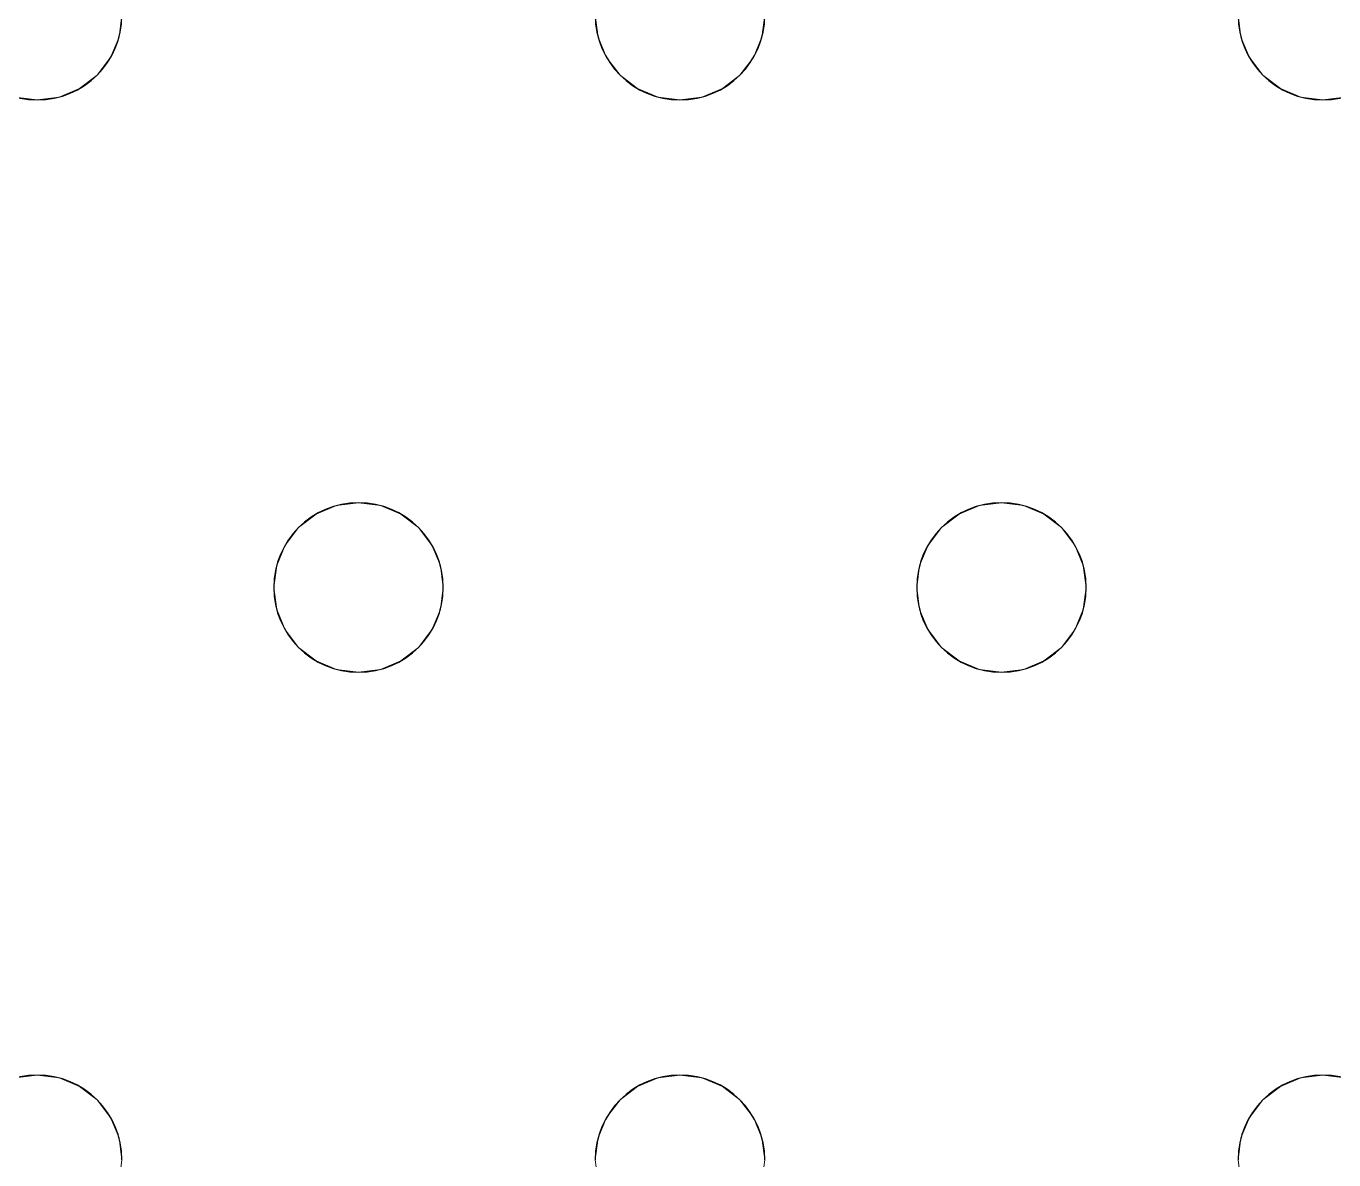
# Model space of a CAD drawing. Header units: millimetres. Extents: x -1 to 1201, y -701 to 1.
# Drawn here: x 169.7 to 231.4, y -206 to -152.5 of the extents above; entities that cross this region are included whole.
import ezdxf

# ---------------------------------------------------------------- set-up
doc = ezdxf.new("R2010")
doc.units = ezdxf.units.MM
doc.layers.add('IQ_200_3D', color=1, linetype='Continuous')
doc.layers.add('IQ_204_2D', color=7, linetype='Continuous')

msp = doc.modelspace()

# ---------------------------------------------------------------- linework, layer by layer
at = {"layer": 'IQ_200_3D', "lineweight": 18}
for points, invisible_edges in [([(174.216, -152, 890), (174.079, -153.035, 890), (196.549, -152, 890), (196.685, -150.965, 890)], 10), ([(204.549, -152, 890), (204.413, -153.035, 890), (226.882, -152, 890), (227.019, -150.965, 890)], 10), ([(174.079, -153.035, 890), (173.68, -154, 890), (196.685, -153.035, 890), (196.549, -152, 890)], 10), ([(174.079, -153.035, 888), (174.216, -152, 888), (196.549, -152, 888), (196.685, -153.035, 888)], 10), ([(174.079, -153.035, 890), (174.216, -152, 890), (174.216, -152, 888), (174.079, -153.035, 888)], 8), ([(196.549, -152, 890), (196.685, -153.035, 890), (196.685, -153.035, 888), (196.549, -152, 888)], 2), ([(204.413, -153.035, 890), (204.013, -154, 890), (227.019, -153.035, 890), (226.882, -152, 890)], 10), ([(204.413, -153.035, 888), (204.549, -152, 888), (226.882, -152, 888), (227.019, -153.035, 888)], 10), ([(204.413, -153.035, 890), (204.549, -152, 890), (204.549, -152, 888), (204.413, -153.035, 888)], 8), ([(226.882, -152, 890), (227.019, -153.035, 890), (227.019, -153.035, 888), (226.882, -152, 888)], 2), ([(196.685, -153.035, 890), (173.68, -154, 890), (197.085, -154, 890)], 3), ([(173.68, -154, 888), (174.079, -153.035, 888), (196.685, -153.035, 888), (197.085, -154, 888)], 10), ([(173.68, -154, 890), (174.079, -153.035, 890), (174.079, -153.035, 888), (173.68, -154, 888)], 10), ([(196.685, -153.035, 890), (197.085, -154, 890), (197.085, -154, 888), (196.685, -153.035, 888)], 10), ([(204.013, -154, 890), (227.418, -154, 890), (227.019, -153.035, 890)], 13), ([(204.013, -154, 888), (204.413, -153.035, 888), (227.019, -153.035, 888), (227.418, -154, 888)], 10), ([(204.013, -154, 890), (204.413, -153.035, 890), (204.413, -153.035, 888), (204.013, -154, 888)], 10), ([(227.019, -153.035, 890), (227.418, -154, 890), (227.418, -154, 888), (227.019, -153.035, 888)], 10), ([(185.382, -175, 890), (173.68, -154, 890), (173.044, -154.828, 890), (184.347, -175.136, 890)], 5), ([(185.382, -175, 888), (184.347, -175.136, 888), (173.044, -154.828, 888), (173.68, -154, 888)], 10), ([(173.044, -154.828, 890), (173.68, -154, 890), (173.68, -154, 888), (173.044, -154.828, 888)], 10), ([(197.085, -154, 890), (173.68, -154, 890), (185.382, -175, 890), (197.721, -154.828, 890)], 7), ([(185.382, -175, 888), (173.68, -154, 888), (197.085, -154, 888), (197.721, -154.828, 888)], 11), ([(197.085, -154, 890), (197.721, -154.828, 890), (197.721, -154.828, 888), (197.085, -154, 888)], 10), ([(215.716, -175, 890), (227.418, -154, 890), (204.013, -154, 890), (203.378, -154.828, 890)], 11), ([(204.013, -154, 888), (227.418, -154, 888), (215.716, -175, 888), (203.378, -154.828, 888)], 7), ([(203.378, -154.828, 890), (204.013, -154, 890), (204.013, -154, 888), (203.378, -154.828, 888)], 10), ([(228.054, -154.828, 890), (227.418, -154, 890), (215.716, -175, 890), (216.751, -175.136, 890)], 10), ([(228.054, -154.828, 888), (215.716, -175, 888), (227.418, -154, 888)], 3), ([(227.418, -154, 890), (228.054, -154.828, 890), (228.054, -154.828, 888), (227.418, -154, 888)], 10), ([(172.216, -155.464, 890), (184.347, -175.136, 890), (173.044, -154.828, 890)], 3), ([(184.347, -175.136, 888), (183.382, -175.536, 888), (172.216, -155.464, 888), (173.044, -154.828, 888)], 10), ([(172.216, -155.464, 890), (173.044, -154.828, 890), (173.044, -154.828, 888), (172.216, -155.464, 888)], 10), ([(197.721, -154.828, 890), (185.382, -175, 890), (186.418, -175.136, 890), (198.549, -155.464, 890)], 5), ([(186.418, -175.136, 888), (185.382, -175, 888), (197.721, -154.828, 888), (198.549, -155.464, 888)], 10), ([(197.721, -154.828, 890), (198.549, -155.464, 890), (198.549, -155.464, 888), (197.721, -154.828, 888)], 10), ([(214.68, -175.136, 890), (215.716, -175, 890), (203.378, -154.828, 890), (202.549, -155.464, 890)], 10), ([(203.378, -154.828, 888), (215.716, -175, 888), (214.68, -175.136, 888), (202.549, -155.464, 888)], 5), ([(202.549, -155.464, 890), (203.378, -154.828, 890), (203.378, -154.828, 888), (202.549, -155.464, 888)], 10), ([(216.751, -175.136, 888), (215.716, -175, 888), (228.054, -154.828, 888), (228.882, -155.464, 888)], 10), ([(216.751, -175.136, 890), (217.716, -175.536, 890), (228.882, -155.464, 890), (228.054, -154.828, 890)], 10), ([(228.054, -154.828, 890), (228.882, -155.464, 890), (228.882, -155.464, 888), (228.054, -154.828, 888)], 10), ([(183.382, -175.536, 890), (184.347, -175.136, 890), (172.216, -155.464, 890), (171.251, -155.864, 890)], 10), ([(183.382, -175.536, 888), (182.554, -176.172, 888), (171.251, -155.864, 888), (172.216, -155.464, 888)], 10), ([(171.251, -155.864, 890), (172.216, -155.464, 890), (172.216, -155.464, 888), (171.251, -155.864, 888)], 10), ([(187.382, -175.536, 890), (199.514, -155.864, 890), (198.549, -155.464, 890), (186.418, -175.136, 890)], 5), ([(198.549, -155.464, 888), (199.514, -155.864, 888), (187.382, -175.536, 888), (186.418, -175.136, 888)], 10), ([(198.549, -155.464, 890), (199.514, -155.864, 890), (199.514, -155.864, 888), (198.549, -155.464, 888)], 10), ([(213.716, -175.536, 890), (214.68, -175.136, 890), (202.549, -155.464, 890), (201.584, -155.864, 890)], 10), ([(202.549, -155.464, 888), (214.68, -175.136, 888), (213.716, -175.536, 888), (201.584, -155.864, 888)], 5), ([(201.584, -155.864, 890), (202.549, -155.464, 890), (202.549, -155.464, 888), (201.584, -155.864, 888)], 10), ([(217.716, -175.536, 888), (216.751, -175.136, 888), (228.882, -155.464, 888), (229.847, -155.864, 888)], 10), ([(229.847, -155.864, 890), (228.882, -155.464, 890), (217.716, -175.536, 890), (218.544, -176.172, 890)], 10), ([(228.882, -155.464, 890), (229.847, -155.864, 890), (229.847, -155.864, 888), (228.882, -155.464, 888)], 10), ([(170.216, -156, 890), (169.18, -155.864, 890), (157.878, -176.172, 890), (158.513, -177, 890)], 10), ([(170.216, -156, 888), (158.513, -177, 888), (157.878, -176.172, 888), (169.18, -155.864, 888)], 5), ([(181.918, -177, 890), (170.216, -156, 890), (158.513, -177, 890), (158.913, -177.965, 890)], 11), ([(158.513, -177, 888), (170.216, -156, 888), (181.918, -177, 888), (158.913, -177.965, 888)], 7), ([(170.216, -156, 888), (169.18, -155.864, 888), (169.18, -155.864, 890), (170.216, -156, 890)], 10), ([(171.251, -155.864, 890), (170.216, -156, 890), (182.554, -176.172, 890), (183.382, -175.536, 890)], 10), ([(182.554, -176.172, 888), (181.918, -177, 888), (170.216, -156, 888), (171.251, -155.864, 888)], 10), ([(171.251, -155.864, 888), (170.216, -156, 888), (170.216, -156, 890), (171.251, -155.864, 890)], 10), ([(170.216, -156, 890), (181.918, -177, 890), (182.554, -176.172, 890)], 13), ([(188.211, -176.172, 890), (199.514, -155.864, 890), (187.382, -175.536, 890)], 3), ([(188.211, -176.172, 888), (187.382, -175.536, 888), (199.514, -155.864, 888), (200.549, -156, 888)], 10), ([(200.549, -156, 890), (199.514, -155.864, 890), (188.211, -176.172, 890), (188.847, -177, 890)], 10), ([(188.847, -177, 888), (188.211, -176.172, 888), (200.549, -156, 888), (212.252, -177, 888)], 14), ([(188.847, -177, 890), (189.246, -177.965, 890), (212.252, -177, 890), (200.549, -156, 890)], 14), ([(200.549, -156, 888), (199.514, -155.864, 888), (199.514, -155.864, 890), (200.549, -156, 890)], 10), ([(201.584, -155.864, 890), (200.549, -156, 890), (212.887, -176.172, 890), (213.716, -175.536, 890)], 10), ([(201.584, -155.864, 888), (213.716, -175.536, 888), (212.887, -176.172, 888), (200.549, -156, 888)], 5), ([(201.584, -155.864, 888), (200.549, -156, 888), (200.549, -156, 890), (201.584, -155.864, 890)], 10), ([(200.549, -156, 890), (212.252, -177, 890), (212.887, -176.172, 890)], 13), ([(212.887, -176.172, 888), (212.252, -177, 888), (200.549, -156, 888)], 14), ([(218.544, -176.172, 888), (217.716, -175.536, 888), (229.847, -155.864, 888)], 14), ([(230.882, -156, 890), (229.847, -155.864, 890), (218.544, -176.172, 890), (219.18, -177, 890)], 10), ([(230.882, -156, 888), (219.18, -177, 888), (218.544, -176.172, 888), (229.847, -155.864, 888)], 5), ([(242.585, -177, 890), (230.882, -156, 890), (219.18, -177, 890), (219.579, -177.965, 890)], 11), ([(219.18, -177, 888), (230.882, -156, 888), (242.585, -177, 888), (219.579, -177.965, 888)], 7), ([(230.882, -156, 888), (229.847, -155.864, 888), (229.847, -155.864, 890), (230.882, -156, 890)], 10), ([(243.221, -176.172, 890), (231.918, -155.864, 890), (230.882, -156, 890), (242.585, -177, 890)], 5), ([(243.221, -176.172, 888), (242.585, -177, 888), (230.882, -156, 888), (231.918, -155.864, 888)], 10), ([(231.918, -155.864, 888), (230.882, -156, 888), (230.882, -156, 890), (231.918, -155.864, 890)], 10), ([(184.347, -175.136, 890), (183.382, -175.536, 890), (183.382, -175.536, 888), (184.347, -175.136, 888)], 10), ([(184.347, -175.136, 888), (185.382, -175, 888), (185.382, -175, 890), (184.347, -175.136, 890)], 10), ([(185.382, -175, 888), (186.418, -175.136, 888), (186.418, -175.136, 890), (185.382, -175, 890)], 10), ([(187.382, -175.536, 890), (186.418, -175.136, 890), (186.418, -175.136, 888), (187.382, -175.536, 888)], 10), ([(214.68, -175.136, 890), (213.716, -175.536, 890), (213.716, -175.536, 888), (214.68, -175.136, 888)], 10), ([(214.68, -175.136, 888), (215.716, -175, 888), (215.716, -175, 890), (214.68, -175.136, 890)], 10), ([(215.716, -175, 888), (216.751, -175.136, 888), (216.751, -175.136, 890), (215.716, -175, 890)], 10), ([(217.716, -175.536, 890), (216.751, -175.136, 890), (216.751, -175.136, 888), (217.716, -175.536, 888)], 10), ([(183.382, -175.536, 890), (182.554, -176.172, 890), (182.554, -176.172, 888), (183.382, -175.536, 888)], 10), ([(188.211, -176.172, 890), (187.382, -175.536, 890), (187.382, -175.536, 888), (188.211, -176.172, 888)], 10), ([(213.716, -175.536, 890), (212.887, -176.172, 890), (212.887, -176.172, 888), (213.716, -175.536, 888)], 10), ([(218.544, -176.172, 890), (217.716, -175.536, 890), (217.716, -175.536, 888), (218.544, -176.172, 888)], 10), ([(182.554, -176.172, 890), (181.918, -177, 890), (181.918, -177, 888), (182.554, -176.172, 888)], 10), ([(188.847, -177, 890), (188.211, -176.172, 890), (188.211, -176.172, 888), (188.847, -177, 888)], 10), ([(212.887, -176.172, 890), (212.252, -177, 890), (212.252, -177, 888), (212.887, -176.172, 888)], 10), ([(219.18, -177, 890), (218.544, -176.172, 890), (218.544, -176.172, 888), (219.18, -177, 888)], 10), ([(158.913, -177.965, 890), (159.049, -179, 890), (181.519, -177.965, 890), (181.918, -177, 890)], 10), ([(181.519, -177.965, 888), (158.913, -177.965, 888), (181.918, -177, 888)], 3), ([(181.918, -177, 890), (181.519, -177.965, 890), (181.519, -177.965, 888), (181.918, -177, 888)], 10), ([(189.246, -177.965, 888), (188.847, -177, 888), (212.252, -177, 888), (211.852, -177.965, 888)], 10), ([(189.246, -177.965, 890), (188.847, -177, 890), (188.847, -177, 888), (189.246, -177.965, 888)], 10), ([(211.852, -177.965, 890), (212.252, -177, 890), (189.246, -177.965, 890), (189.382, -179, 890)], 10), ([(212.252, -177, 890), (211.852, -177.965, 890), (211.852, -177.965, 888), (212.252, -177, 888)], 10), ([(219.579, -177.965, 890), (219.18, -177, 890), (219.18, -177, 888), (219.579, -177.965, 888)], 10), ([(219.579, -177.965, 890), (219.716, -179, 890), (242.185, -177.965, 890), (242.585, -177, 890)], 10), ([(242.185, -177.965, 888), (219.579, -177.965, 888), (242.585, -177, 888)], 3), ([(159.049, -179, 888), (158.913, -177.965, 888), (181.519, -177.965, 888), (181.382, -179, 888)], 10), ([(181.382, -179, 890), (181.519, -177.965, 890), (159.049, -179, 890)], 14), ([(181.519, -177.965, 890), (181.382, -179, 890), (181.382, -179, 888), (181.519, -177.965, 888)], 8), ([(189.382, -179, 890), (189.246, -180.035, 890), (211.716, -179, 890), (211.852, -177.965, 890)], 10), ([(211.852, -177.965, 888), (211.716, -179, 888), (189.382, -179, 888), (189.246, -177.965, 888)], 10), ([(189.382, -179, 890), (189.246, -177.965, 890), (189.246, -177.965, 888), (189.382, -179, 888)], 2), ([(211.852, -177.965, 890), (211.716, -179, 890), (211.716, -179, 888), (211.852, -177.965, 888)], 8), ([(242.049, -179, 890), (242.185, -177.965, 890), (219.716, -179, 890), (219.579, -180.035, 890)], 10), ([(219.716, -179, 888), (219.579, -177.965, 888), (242.185, -177.965, 888), (242.049, -179, 888)], 10), ([(219.716, -179, 890), (219.579, -177.965, 890), (219.579, -177.965, 888), (219.716, -179, 888)], 2), ([(181.519, -180.035, 888), (158.513, -181, 888), (158.913, -180.035, 888), (181.382, -179, 888)], 5), ([(158.913, -180.035, 890), (181.519, -180.035, 890), (181.382, -179, 890), (159.049, -179, 890)], 5), ([(159.049, -179, 888), (181.382, -179, 888), (158.913, -180.035, 888)], 3), ([(181.382, -179, 890), (181.519, -180.035, 890), (181.519, -180.035, 888), (181.382, -179, 888)], 2), ([(189.246, -180.035, 890), (188.847, -181, 890), (211.852, -180.035, 890), (211.716, -179, 890)], 10), ([(189.246, -180.035, 888), (189.382, -179, 888), (211.716, -179, 888), (211.852, -180.035, 888)], 10), ([(189.246, -180.035, 890), (189.382, -179, 890), (189.382, -179, 888), (189.246, -180.035, 888)], 8), ([(211.716, -179, 890), (211.852, -180.035, 890), (211.852, -180.035, 888), (211.716, -179, 888)], 2), ([(219.579, -180.035, 890), (219.18, -181, 890), (242.185, -180.035, 890), (242.049, -179, 890)], 10), ([(242.049, -179, 888), (242.185, -180.035, 888), (219.579, -180.035, 888), (219.716, -179, 888)], 10), ([(219.579, -180.035, 890), (219.716, -179, 890), (219.716, -179, 888), (219.579, -180.035, 888)], 8), ([(181.519, -180.035, 890), (158.913, -180.035, 890), (158.513, -181, 890)], 13), ([(158.513, -181, 890), (170.216, -202, 890), (181.918, -181, 890), (181.519, -180.035, 890)], 11), ([(181.918, -181, 888), (170.216, -202, 888), (158.513, -181, 888), (181.519, -180.035, 888)], 7), ([(181.519, -180.035, 890), (181.918, -181, 890), (181.918, -181, 888), (181.519, -180.035, 888)], 10), ([(211.852, -180.035, 890), (188.847, -181, 890), (212.252, -181, 890)], 3), ([(188.847, -181, 888), (189.246, -180.035, 888), (211.852, -180.035, 888), (212.252, -181, 888)], 10), ([(188.847, -181, 890), (189.246, -180.035, 890), (189.246, -180.035, 888), (188.847, -181, 888)], 10), ([(211.852, -180.035, 890), (212.252, -181, 890), (212.252, -181, 888), (211.852, -180.035, 888)], 10), ([(242.185, -180.035, 890), (219.18, -181, 890), (242.585, -181, 890)], 3), ([(219.18, -181, 888), (219.579, -180.035, 888), (242.185, -180.035, 888), (242.585, -181, 888)], 10), ([(219.18, -181, 890), (219.579, -180.035, 890), (219.579, -180.035, 888), (219.18, -181, 888)], 10), ([(170.216, -202, 890), (158.513, -181, 890), (157.878, -181.828, 890), (169.18, -202.136, 890)], 5), ([(170.216, -202, 888), (169.18, -202.136, 888), (157.878, -181.828, 888), (158.513, -181, 888)], 10), ([(182.554, -181.828, 890), (181.918, -181, 890), (170.216, -202, 890)], 14), ([(182.554, -181.828, 888), (171.251, -202.136, 888), (170.216, -202, 888), (181.918, -181, 888)], 5), ([(181.918, -181, 890), (182.554, -181.828, 890), (182.554, -181.828, 888), (181.918, -181, 888)], 10), ([(200.549, -202, 890), (188.847, -181, 890), (188.211, -181.828, 890), (199.514, -202.136, 890)], 5), ([(200.549, -202, 888), (188.211, -181.828, 888), (188.847, -181, 888)], 13), ([(188.211, -181.828, 890), (188.847, -181, 890), (188.847, -181, 888), (188.211, -181.828, 888)], 10), ([(212.252, -181, 890), (188.847, -181, 890), (200.549, -202, 890), (212.887, -181.828, 890)], 7), ([(200.549, -202, 888), (188.847, -181, 888), (212.252, -181, 888), (212.887, -181.828, 888)], 11), ([(212.252, -181, 890), (212.887, -181.828, 890), (212.887, -181.828, 888), (212.252, -181, 888)], 10), ([(219.18, -181, 890), (218.544, -181.828, 890), (230.882, -202, 890), (242.585, -181, 890)], 14), ([(230.882, -202, 888), (229.847, -202.136, 888), (218.544, -181.828, 888), (219.18, -181, 888)], 10), ([(218.544, -181.828, 890), (219.18, -181, 890), (219.18, -181, 888), (218.544, -181.828, 888)], 10), ([(230.882, -202, 888), (219.18, -181, 888), (242.585, -181, 888), (243.221, -181.828, 888)], 11), ([(243.221, -181.828, 890), (242.585, -181, 890), (230.882, -202, 890), (231.918, -202.136, 890)], 10), ([(171.251, -202.136, 890), (183.382, -182.464, 890), (182.554, -181.828, 890), (170.216, -202, 890)], 5), ([(183.382, -182.464, 888), (172.216, -202.536, 888), (171.251, -202.136, 888), (182.554, -181.828, 888)], 5), ([(182.554, -181.828, 890), (183.382, -182.464, 890), (183.382, -182.464, 888), (182.554, -181.828, 888)], 10), ([(188.211, -181.828, 890), (187.382, -182.464, 890), (199.514, -202.136, 890)], 14), ([(188.211, -181.828, 888), (200.549, -202, 888), (199.514, -202.136, 888), (187.382, -182.464, 888)], 5), ([(187.382, -182.464, 890), (188.211, -181.828, 890), (188.211, -181.828, 888), (187.382, -182.464, 888)], 10), ([(212.887, -181.828, 890), (200.549, -202, 890), (201.584, -202.136, 890), (213.716, -182.464, 890)], 5), ([(201.584, -202.136, 888), (200.549, -202, 888), (212.887, -181.828, 888), (213.716, -182.464, 888)], 10), ([(212.887, -181.828, 890), (213.716, -182.464, 890), (213.716, -182.464, 888), (212.887, -181.828, 888)], 10), ([(229.847, -202.136, 890), (218.544, -181.828, 890), (217.716, -182.464, 890), (228.882, -202.536, 890)], 5), ([(229.847, -202.136, 888), (217.716, -182.464, 888), (218.544, -181.828, 888)], 13), ([(217.716, -182.464, 890), (218.544, -181.828, 890), (218.544, -181.828, 888), (217.716, -182.464, 888)], 10), ([(229.847, -202.136, 890), (230.882, -202, 890), (218.544, -181.828, 890)], 14), ([(243.221, -181.828, 888), (231.918, -202.136, 888), (230.882, -202, 888)], 13), ([(183.382, -182.464, 890), (171.251, -202.136, 890), (172.216, -202.536, 890), (184.347, -182.864, 890)], 5), ([(184.347, -182.864, 888), (173.044, -203.172, 888), (172.216, -202.536, 888), (183.382, -182.464, 888)], 5), ([(183.382, -182.464, 890), (184.347, -182.864, 890), (184.347, -182.864, 888), (183.382, -182.464, 888)], 10), ([(198.549, -202.536, 890), (199.514, -202.136, 890), (187.382, -182.464, 890), (186.418, -182.864, 890)], 10), ([(198.549, -202.536, 888), (197.721, -203.172, 888), (186.418, -182.864, 888), (187.382, -182.464, 888)], 10), ([(186.418, -182.864, 890), (187.382, -182.464, 890), (187.382, -182.464, 888), (186.418, -182.864, 888)], 10), ([(199.514, -202.136, 888), (198.549, -202.536, 888), (187.382, -182.464, 888)], 14), ([(202.549, -202.536, 890), (214.68, -182.864, 890), (213.716, -182.464, 890), (201.584, -202.136, 890)], 5), ([(202.549, -202.536, 888), (201.584, -202.136, 888), (213.716, -182.464, 888), (214.68, -182.864, 888)], 10), ([(213.716, -182.464, 890), (214.68, -182.864, 890), (214.68, -182.864, 888), (213.716, -182.464, 888)], 10), ([(216.751, -182.864, 890), (228.882, -202.536, 890), (217.716, -182.464, 890)], 3), ([(217.716, -182.464, 888), (229.847, -202.136, 888), (228.882, -202.536, 888), (216.751, -182.864, 888)], 5), ([(216.751, -182.864, 890), (217.716, -182.464, 890), (217.716, -182.464, 888), (216.751, -182.864, 888)], 10), ([(173.044, -203.172, 890), (185.382, -183, 890), (184.347, -182.864, 890), (172.216, -202.536, 890)], 5), ([(185.382, -183, 888), (173.68, -204, 888), (173.044, -203.172, 888), (184.347, -182.864, 888)], 5), ([(173.68, -204, 890), (185.382, -183, 890), (173.044, -203.172, 890)], 3), ([(173.68, -204, 890), (174.079, -204.965, 890), (197.085, -204, 890), (185.382, -183, 890)], 14), ([(173.68, -204, 888), (185.382, -183, 888), (197.085, -204, 888), (174.079, -204.965, 888)], 7), ([(185.382, -183, 888), (184.347, -182.864, 888), (184.347, -182.864, 890), (185.382, -183, 890)], 10), ([(197.721, -203.172, 890), (198.549, -202.536, 890), (186.418, -182.864, 890), (185.382, -183, 890)], 10), ([(197.721, -203.172, 888), (197.085, -204, 888), (185.382, -183, 888), (186.418, -182.864, 888)], 10), ([(186.418, -182.864, 888), (185.382, -183, 888), (185.382, -183, 890), (186.418, -182.864, 890)], 10), ([(185.382, -183, 890), (197.085, -204, 890), (197.721, -203.172, 890)], 13), ([(214.68, -182.864, 890), (202.549, -202.536, 890), (203.378, -203.172, 890), (215.716, -183, 890)], 5), ([(202.549, -202.536, 888), (214.68, -182.864, 888), (203.378, -203.172, 888)], 3), ([(215.716, -183, 888), (204.013, -204, 888), (203.378, -203.172, 888), (214.68, -182.864, 888)], 5), ([(215.716, -183, 890), (203.378, -203.172, 890), (204.013, -204, 890), (227.418, -204, 890)], 13), ([(215.716, -183, 888), (228.054, -203.172, 888), (227.418, -204, 888), (204.013, -204, 888)], 13), ([(215.716, -183, 888), (214.68, -182.864, 888), (214.68, -182.864, 890), (215.716, -183, 890)], 10), ([(228.054, -203.172, 890), (228.882, -202.536, 890), (216.751, -182.864, 890), (215.716, -183, 890)], 10), ([(216.751, -182.864, 888), (228.882, -202.536, 888), (228.054, -203.172, 888), (215.716, -183, 888)], 5), ([(216.751, -182.864, 888), (215.716, -183, 888), (215.716, -183, 890), (216.751, -182.864, 890)], 10), ([(227.418, -204, 890), (228.054, -203.172, 890), (215.716, -183, 890)], 14), ([(169.18, -202.136, 888), (170.216, -202, 888), (170.216, -202, 890), (169.18, -202.136, 890)], 10), ([(170.216, -202, 888), (171.251, -202.136, 888), (171.251, -202.136, 890), (170.216, -202, 890)], 10), ([(172.216, -202.536, 890), (171.251, -202.136, 890), (171.251, -202.136, 888), (172.216, -202.536, 888)], 10), ([(199.514, -202.136, 890), (198.549, -202.536, 890), (198.549, -202.536, 888), (199.514, -202.136, 888)], 10), ([(199.514, -202.136, 888), (200.549, -202, 888), (200.549, -202, 890), (199.514, -202.136, 890)], 10), ([(200.549, -202, 888), (201.584, -202.136, 888), (201.584, -202.136, 890), (200.549, -202, 890)], 10), ([(202.549, -202.536, 890), (201.584, -202.136, 890), (201.584, -202.136, 888), (202.549, -202.536, 888)], 10), ([(229.847, -202.136, 890), (228.882, -202.536, 890), (228.882, -202.536, 888), (229.847, -202.136, 888)], 10), ([(229.847, -202.136, 888), (230.882, -202, 888), (230.882, -202, 890), (229.847, -202.136, 890)], 10), ([(230.882, -202, 888), (231.918, -202.136, 888), (231.918, -202.136, 890), (230.882, -202, 890)], 10), ([(173.044, -203.172, 890), (172.216, -202.536, 890), (172.216, -202.536, 888), (173.044, -203.172, 888)], 10), ([(198.549, -202.536, 890), (197.721, -203.172, 890), (197.721, -203.172, 888), (198.549, -202.536, 888)], 10), ([(203.378, -203.172, 890), (202.549, -202.536, 890), (202.549, -202.536, 888), (203.378, -203.172, 888)], 10), ([(228.882, -202.536, 890), (228.054, -203.172, 890), (228.054, -203.172, 888), (228.882, -202.536, 888)], 10), ([(173.68, -204, 890), (173.044, -203.172, 890), (173.044, -203.172, 888), (173.68, -204, 888)], 10), ([(197.721, -203.172, 890), (197.085, -204, 890), (197.085, -204, 888), (197.721, -203.172, 888)], 10), ([(204.013, -204, 890), (203.378, -203.172, 890), (203.378, -203.172, 888), (204.013, -204, 888)], 10), ([(228.054, -203.172, 890), (227.418, -204, 890), (227.418, -204, 888), (228.054, -203.172, 888)], 10), ([(174.079, -204.965, 890), (173.68, -204, 890), (173.68, -204, 888), (174.079, -204.965, 888)], 10), ([(196.685, -204.965, 890), (197.085, -204, 890), (174.079, -204.965, 890), (174.216, -206, 890)], 10), ([(196.685, -204.965, 888), (174.079, -204.965, 888), (197.085, -204, 888)], 3), ([(197.085, -204, 890), (196.685, -204.965, 890), (196.685, -204.965, 888), (197.085, -204, 888)], 10), ([(204.013, -204, 890), (204.413, -204.965, 890), (227.418, -204, 890)], 14), ([(204.413, -204.965, 888), (204.013, -204, 888), (227.418, -204, 888), (227.019, -204.965, 888)], 10), ([(204.413, -204.965, 890), (204.013, -204, 890), (204.013, -204, 888), (204.413, -204.965, 888)], 10), ([(204.413, -204.965, 890), (204.549, -206, 890), (227.019, -204.965, 890), (227.418, -204, 890)], 10), ([(227.418, -204, 890), (227.019, -204.965, 890), (227.019, -204.965, 888), (227.418, -204, 888)], 10), ([(196.549, -206, 890), (196.685, -204.965, 890), (174.216, -206, 890), (174.079, -207.035, 890)], 10), ([(174.216, -206, 888), (174.079, -204.965, 888), (196.685, -204.965, 888), (196.549, -206, 888)], 10), ([(174.216, -206, 890), (174.079, -204.965, 890), (174.079, -204.965, 888), (174.216, -206, 888)], 2), ([(196.685, -204.965, 890), (196.549, -206, 890), (196.549, -206, 888), (196.685, -204.965, 888)], 8), ([(204.549, -206, 888), (204.413, -204.965, 888), (227.019, -204.965, 888), (226.882, -206, 888)], 10), ([(204.549, -206, 890), (204.413, -204.965, 890), (204.413, -204.965, 888), (204.549, -206, 888)], 2), ([(227.019, -204.965, 890), (204.549, -206, 890), (226.882, -206, 890)], 3), ([(227.019, -204.965, 890), (226.882, -206, 890), (226.882, -206, 888), (227.019, -204.965, 888)], 8), ([(174.079, -207.035, 890), (173.68, -208, 890), (196.685, -207.035, 890), (196.549, -206, 890)], 10), ([(174.079, -207.035, 888), (174.216, -206, 888), (196.549, -206, 888), (196.685, -207.035, 888)], 10), ([(174.079, -207.035, 890), (174.216, -206, 890), (174.216, -206, 888), (174.079, -207.035, 888)], 8), ([(196.549, -206, 890), (196.685, -207.035, 890), (196.685, -207.035, 888), (196.549, -206, 888)], 2), ([(226.882, -206, 890), (204.549, -206, 890), (204.413, -207.035, 890), (227.019, -207.035, 890)], 5), ([(204.413, -207.035, 888), (204.549, -206, 888), (226.882, -206, 888), (227.019, -207.035, 888)], 10), ([(204.413, -207.035, 890), (204.549, -206, 890), (204.549, -206, 888), (204.413, -207.035, 888)], 8), ([(226.882, -206, 890), (227.019, -207.035, 890), (227.019, -207.035, 888), (226.882, -206, 888)], 2)]:
    msp.add_3dface(points, dxfattribs=dict(at, invisible_edges=invisible_edges))
at = {"layer": 'IQ_204_2D'}
for centre, start, end in [((170.216, -152), 180, 0), ((200.549, -152), 180, 360), ((230.882, -152), 180, 0), ((185.382, -179), 0, 180), ((215.716, -179), 0, 180), ((185.382, -179), 180, 0), ((215.716, -179), 180, 360), ((170.216, -206), 0, 180), ((200.549, -206), 0, 180), ((230.882, -206), 0, 180)]:
    msp.add_arc(centre, 4, start, end, dxfattribs=at)

# ---------------------------------------------------------------- meshes
at = {"layer": 'IQ_200_3D', "lineweight": 18}
mesh = msp.add_polyface(dxfattribs=at)
corners = [(1200, 0, 850), (1200, -700, 850), (0, -700, 850), (0, 0, 850), (810.5, -594, 850), (811.556, -602.023, 850), (814.653, -609.5, 850), (819.58, -615.92, 850), (826, -620.847, 850), (833.477, -623.944, 850), (841.5, -625, 850), (1059.5, -625, 850), (1067.523, -623.944, 850), (1075, -620.847, 850), (1081.42, -615.92, 850), (1086.347, -609.5, 850), (1089.444, -602.023, 850), (1090.5, -594, 850), (1090.5, -476, 850), (1089.444, -467.977, 850), (1086.347, -460.5, 850), (1081.42, -454.08, 850), (1075, -449.153, 850), (1067.523, -446.056, 850), (1059.5, -445, 850), (841.5, -445, 850), (833.477, -446.056, 850), (826, -449.153, 850), (819.58, -454.08, 850), (814.653, -460.5, 850), (811.556, -467.977, 850), (810.5, -476, 850)]
mesh.append_faces([[corners[k] for k in face] for face in [(29, 3, 28), (6, 2, 5), (4, 2, 31), (23, 0, 22), (13, 1, 12), (15, 1, 14), (11, 1, 10)]], dxfattribs={"vtx0": -1, "vtx1": -1})
mesh.append_faces([[corners[k] for k in face] for face in [(3, 29, 30, 2), (2, 30, 31), (0, 25, 26), (2, 6, 7), (2, 9, 10, 1), (0, 20, 21), (1, 18, 19), (1, 15, 16)]], dxfattribs={"vtx0": -1, "vtx2": -1})
mesh.append_faces([[corners[k] for k in face] for face in [(27, 28, 3), (4, 5, 2), (7, 8, 2), (8, 9, 2), (23, 24, 0), (21, 22, 0), (24, 25, 0), (13, 14, 1), (11, 12, 1), (16, 17, 1), (17, 18, 1)]], dxfattribs={"vtx1": -1, "vtx2": -1})
mesh.append_faces([[corners[k] for k in face] for face in [(26, 27, 3, 0), (19, 20, 0, 1)]], dxfattribs={"vtx1": -1, "vtx3": -1})
mesh = msp.add_polyface(dxfattribs=at)
corners = [(1200, -700, 900), (1200, -23, 900), (0, -23, 900), (0, -700, 900), (90, -35.113, 900), (1110, -35.113, 900), (1129.382, -37.665, 900), (1147.443, -45.146, 900), (1162.953, -57.047, 900), (1174.854, -72.557, 900), (1182.335, -90.618, 900), (1184.887, -110, 900), (1184.887, -610, 900), (1182.335, -629.382, 900), (1174.854, -647.443, 900), (1162.953, -662.953, 900), (1147.443, -674.854, 900), (1129.382, -682.335, 900), (1110, -684.887, 900), (90, -684.887, 900), (70.618, -682.335, 900), (52.557, -674.854, 900), (37.047, -662.953, 900), (25.146, -647.443, 900), (17.665, -629.382, 900), (15.113, -610, 900), (15.113, -110, 900), (17.665, -90.618, 900), (25.146, -72.557, 900), (37.047, -57.047, 900), (52.557, -45.146, 900), (70.618, -37.665, 900)]
mesh.append_faces([[corners[k] for k in face] for face in [(9, 1, 8), (14, 0, 13), (31, 2, 30), (28, 2, 27), (21, 3, 20), (23, 3, 22)]], dxfattribs={"vtx0": -1, "vtx1": -1})
mesh.append_faces([[corners[k] for k in face] for face in [(1, 9, 10), (1, 11, 12, 0), (0, 14, 15), (0, 18, 19, 3), (2, 28, 29), (3, 23, 24)]], dxfattribs={"vtx0": -1, "vtx2": -1})
mesh.append_faces([[corners[k] for k in face] for face in [(10, 11, 1), (5, 6, 1), (7, 8, 1), (6, 7, 1), (12, 13, 0), (15, 16, 0), (17, 18, 0), (16, 17, 0), (31, 4, 2), (29, 30, 2), (26, 27, 2), (21, 22, 3), (19, 20, 3), (24, 25, 3)]], dxfattribs={"vtx1": -1, "vtx2": -1})
mesh.append_faces([[corners[k] for k in face] for face in [(4, 5, 1, 2), (25, 26, 2, 3)]], dxfattribs={"vtx1": -1, "vtx3": -1})
mesh = msp.add_polyface(dxfattribs=at)
corners = [(1110, -48.392, 890), (90, -48.392, 890), (66.424, -53.082, 890), (46.437, -66.437, 890), (33.082, -86.424, 890), (28.392, -110, 890), (28.392, -610, 890), (33.082, -633.576, 890), (46.437, -653.563, 890), (66.424, -666.918, 890), (90, -671.608, 890), (1110, -671.608, 890), (1133.576, -666.918, 890), (1153.563, -653.563, 890), (1166.918, -633.576, 890), (1171.608, -610, 890), (1171.608, -110, 890), (1166.918, -86.424, 890), (1153.563, -66.437, 890), (1133.576, -53.082, 890), (122.5, -418.034, 890), (1077.5, -418.034, 890), (1089.656, -419.634, 890), (1100.983, -424.326, 890), (1110.71, -431.79, 890), (1118.174, -441.517, 890), (1122.866, -452.844, 890), (1124.466, -465, 890), (1124.466, -605, 890), (1122.866, -617.156, 890), (1118.174, -628.483, 890), (1110.71, -638.21, 890), (1100.983, -645.674, 890), (1089.656, -650.366, 890), (1077.5, -651.966, 890), (122.5, -651.966, 890), (110.344, -650.366, 890), (99.017, -645.674, 890), (89.29, -638.21, 890), (81.826, -628.483, 890), (77.134, -617.156, 890), (75.534, -605, 890), (75.534, -465, 890), (77.134, -452.844, 890), (81.826, -441.517, 890), (89.29, -431.79, 890), (99.017, -424.326, 890), (110.344, -419.634, 890), (122.5, -68.034, 890), (1077.5, -68.034, 890), (1089.656, -69.634, 890), (1100.983, -74.326, 890), (1110.71, -81.79, 890), (1118.174, -91.517, 890), (1122.866, -102.844, 890), (1124.466, -115, 890), (1124.466, -351, 890), (1122.866, -363.156, 890), (1118.174, -374.483, 890), (1110.71, -384.21, 890), (1100.983, -391.674, 890), (1089.656, -396.366, 890), (1077.5, -397.966, 890), (122.5, -397.966, 890), (110.344, -396.366, 890), (99.017, -391.674, 890), (89.29, -384.21, 890), (81.826, -374.483, 890), (77.134, -363.156, 890), (75.534, -351, 890), (75.534, -115, 890), (77.134, -102.844, 890), (81.826, -91.517, 890), (89.29, -81.79, 890), (99.017, -74.326, 890), (110.344, -69.634, 890)]
mesh.append_faces([[corners[k] for k in face] for face in [(65, 47, 64), (75, 1, 74), (71, 5, 70), (73, 2, 72)]], dxfattribs={"vtx0": -1, "vtx1": -1})
mesh.append_faces([[corners[k] for k in face] for face in [(15, 28, 29, 14), (11, 32, 33), (16, 55, 56, 15), (54, 17, 18, 53), (53, 18, 19, 52), (52, 19, 0, 51), (0, 50, 51), (10, 37, 38, 9), (64, 47, 20, 63), (8, 39, 40, 7), (39, 8, 9, 38), (69, 42, 43), (3, 71, 72, 2)]], dxfattribs={"vtx0": -1, "vtx2": -1})
mesh.append_faces([[corners[k] for k in face] for face in [(6, 41, 42, 69)]], dxfattribs={"vtx0": -1, "vtx2": -1, "vtx3": -1})
mesh.append_faces([[corners[k] for k in face] for face in [(11, 33, 34, 35), (1, 75, 48, 49), (71, 3, 4, 5)]], dxfattribs={"vtx0": -1, "vtx3": -1})
mesh.append_faces([[corners[k] for k in face] for face in [(36, 37, 10)]], dxfattribs={"vtx1": -1, "vtx2": -1})
mesh.append_faces([[corners[k] for k in face] for face in [(27, 28, 15, 56)]], dxfattribs={"vtx1": -1, "vtx2": -1, "vtx3": -1})
mesh.append_faces([[corners[k] for k in face] for face in [(13, 14, 29, 30), (12, 13, 30, 31), (26, 27, 56, 57), (31, 32, 11, 12), (24, 25, 58, 59), (21, 22, 61, 62), (22, 23, 60, 61), (23, 24, 59, 60), (25, 26, 57, 58), (54, 55, 16, 17), (49, 50, 0, 1), (20, 21, 62, 63), (35, 36, 10, 11), (45, 46, 66, 67), (46, 47, 65, 66), (6, 7, 40, 41), (43, 44, 68, 69), (44, 45, 67, 68), (73, 74, 1, 2), (69, 70, 5, 6)]], dxfattribs={"vtx1": -1, "vtx3": -1})
mesh = msp.add_polyface(dxfattribs=at)
corners = [(122.5, -68.034, 860), (110.344, -69.634, 860), (99.017, -74.326, 860), (89.29, -81.79, 860), (81.826, -91.517, 860), (77.134, -102.844, 860), (75.534, -115, 860), (75.534, -351, 860), (77.134, -363.156, 860), (81.826, -374.483, 860), (89.29, -384.21, 860), (99.017, -391.674, 860), (110.344, -396.366, 860), (122.5, -397.966, 860), (1077.5, -397.966, 860), (1089.656, -396.366, 860), (1100.983, -391.674, 860), (1110.71, -384.21, 860), (1118.174, -374.483, 860), (1122.866, -363.156, 860), (1124.466, -351, 860), (1124.466, -115, 860), (1122.866, -102.844, 860), (1118.174, -91.517, 860), (1110.71, -81.79, 860), (1100.983, -74.326, 860), (1089.656, -69.634, 860), (1077.5, -68.034, 860), (640.451, -68.034, 860), (640.451, -105, 860), (639.258, -114.059, 860), (635.762, -122.5, 860), (630.2, -129.749, 860), (622.951, -135.311, 860), (614.51, -138.807, 860), (605.451, -140, 860), (594.549, -140, 860), (585.49, -138.807, 860), (577.049, -135.311, 860), (569.8, -129.749, 860), (564.238, -122.5, 860), (560.742, -114.059, 860), (559.549, -105, 860), (559.549, -68.034, 860), (600, -115, 860), (603.882, -114.489, 860), (607.5, -112.99, 860), (610.607, -110.607, 860), (612.99, -107.5, 860), (614.489, -103.882, 860), (615, -100, 860), (614.489, -96.118, 860), (612.99, -92.5, 860), (610.607, -89.393, 860), (607.5, -87.01, 860), (603.882, -85.511, 860), (600, -85, 860), (596.118, -85.511, 860), (592.5, -87.01, 860), (589.393, -89.393, 860), (587.01, -92.5, 860), (585.511, -96.118, 860), (585, -100, 860), (585.511, -103.882, 860), (587.01, -107.5, 860), (589.393, -110.607, 860), (592.5, -112.99, 860), (596.118, -114.489, 860)]
mesh.append_faces([[corners[k] for k in face] for face in [(0, 42, 43), (29, 27, 28), (65, 62, 63, 64), (48, 46, 47), (50, 48, 49)]], dxfattribs={"vtx0": -1})
mesh.append_faces([[corners[k] for k in face] for face in [(35, 14, 34)]], dxfattribs={"vtx0": -1, "vtx1": -1})
mesh.append_faces([[corners[k] for k in face] for face in [(62, 65, 45, 52)]], dxfattribs={"vtx0": -1, "vtx1": -1, "vtx2": -1, "vtx3": -1})
mesh.append_faces([[corners[k] for k in face] for face in [(13, 6, 7, 12), (14, 35, 36), (27, 29, 30), (65, 44, 45)]], dxfattribs={"vtx0": -1, "vtx2": -1})
mesh.append_faces([[corners[k] for k in face] for face in [(13, 39, 40, 0), (21, 26, 27, 14), (50, 45, 46, 48)]], dxfattribs={"vtx0": -1, "vtx2": -1, "vtx3": -1})
mesh.append_faces([[corners[k] for k in face] for face in [(7, 10, 11, 12), (20, 15, 16, 17)]], dxfattribs={"vtx0": -1, "vtx3": -1})
mesh.append_faces([[corners[k] for k in face] for face in [(38, 39, 13), (37, 38, 13), (2, 3, 6, 1), (41, 42, 0), (40, 41, 0), (33, 34, 14), (32, 33, 14), (30, 31, 27), (25, 26, 21, 24), (55, 56, 52)]], dxfattribs={"vtx1": -1, "vtx2": -1})
mesh.append_faces([[corners[k] for k in face] for face in [(0, 1, 6, 13), (31, 32, 14, 27), (61, 62, 52, 56)]], dxfattribs={"vtx1": -1, "vtx2": -1, "vtx3": -1})
mesh.append_faces([[corners[k] for k in face] for face in [(13, 14, 36, 37), (14, 15, 20, 21)]], dxfattribs={"vtx1": -1, "vtx3": -1})
mesh.append_faces([[corners[k] for k in face] for face in [(4, 5, 6, 3), (18, 19, 20, 17), (57, 58, 59, 56)]], dxfattribs={"vtx2": -1})
mesh.append_faces([[corners[k] for k in face] for face in [(59, 60, 61, 56), (50, 51, 52, 45)]], dxfattribs={"vtx2": -1, "vtx3": -1})
mesh.append_faces([[corners[k] for k in face] for face in [(7, 8, 9, 10), (21, 22, 23, 24), (65, 66, 67, 44), (52, 53, 54, 55)]], dxfattribs={"vtx3": -1})

doc.saveas('drawing.dxf')
